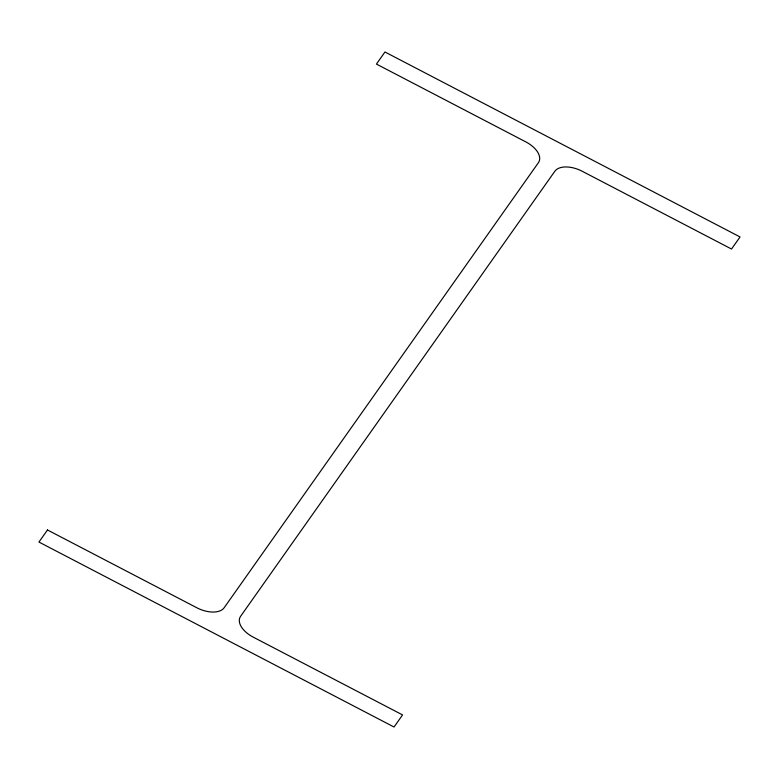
<?xml version="1.0" encoding="UTF-8"?>
<svg xmlns="http://www.w3.org/2000/svg" width="779" height="779" viewBox="0 0 779 779"><rect width="100%" height="100%" fill="white"/><g stroke="black" fill="none" stroke-linecap="round" stroke-linejoin="round"><path stroke-width="1.17" d="M47.48 529.973L38.95 542.048L394.038 727.011L402.568 714.927L253.243 637.144A22.649 12.6 24 0 1 240.604 616.296L554.833 171.263A22.649 12.6 24 0 1 582.195 171.253L731.52 249.027L740.05 236.952L384.962 51.989L376.432 64.073L525.757 141.856A22.649 12.6 24 0 1 538.396 162.704L224.167 607.737A22.649 12.6 24 0 1 196.805 607.747L47.48 529.973"/></g></svg>
